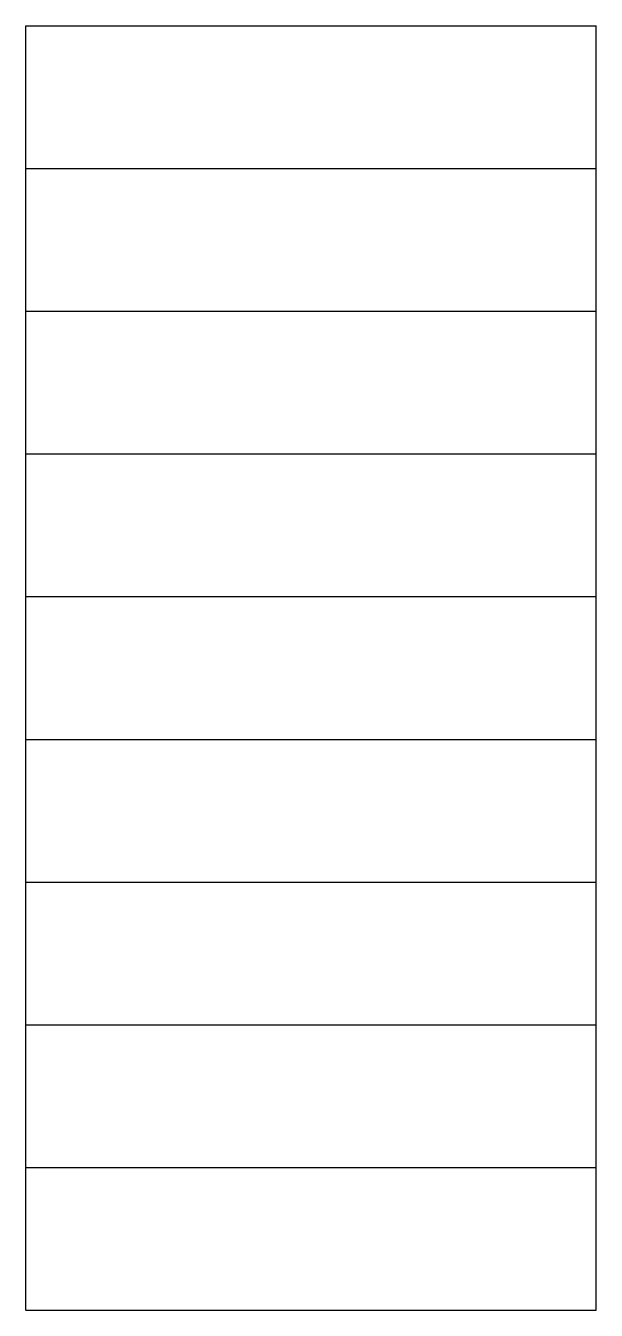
# Model space of a CAD drawing. Header units: millimetres. Extents: x 0 to 1200, y 0 to 2700.
import ezdxf

# ---------------------------------------------------------------- set-up
doc = ezdxf.new("R2010")
doc.units = ezdxf.units.MM
doc.layers.add('STAIR_楼梯', color=2, linetype='Continuous')

msp = doc.modelspace()

# ---------------------------------------------------------------- linework, layer by layer
at = {"layer": 'STAIR_楼梯'}
for p, q in [((0, 0), (0, 2700)), ((0, 2700), (1200, 2700)), ((1200, 0), (1200, 2700)), ((0, 2400), (1200, 2400)), ((0, 2100), (1200, 2100)), ((0, 1800), (1200, 1800)), ((0, 1500), (1200, 1500)), ((0, 1200), (1200, 1200)), ((0, 900), (1200, 900)), ((0, 600), (1200, 600)), ((0, 300), (1200, 300)), ((0, 0), (1200, 0))]:
    msp.add_line(p, q, dxfattribs=at)

doc.saveas('drawing.dxf')
